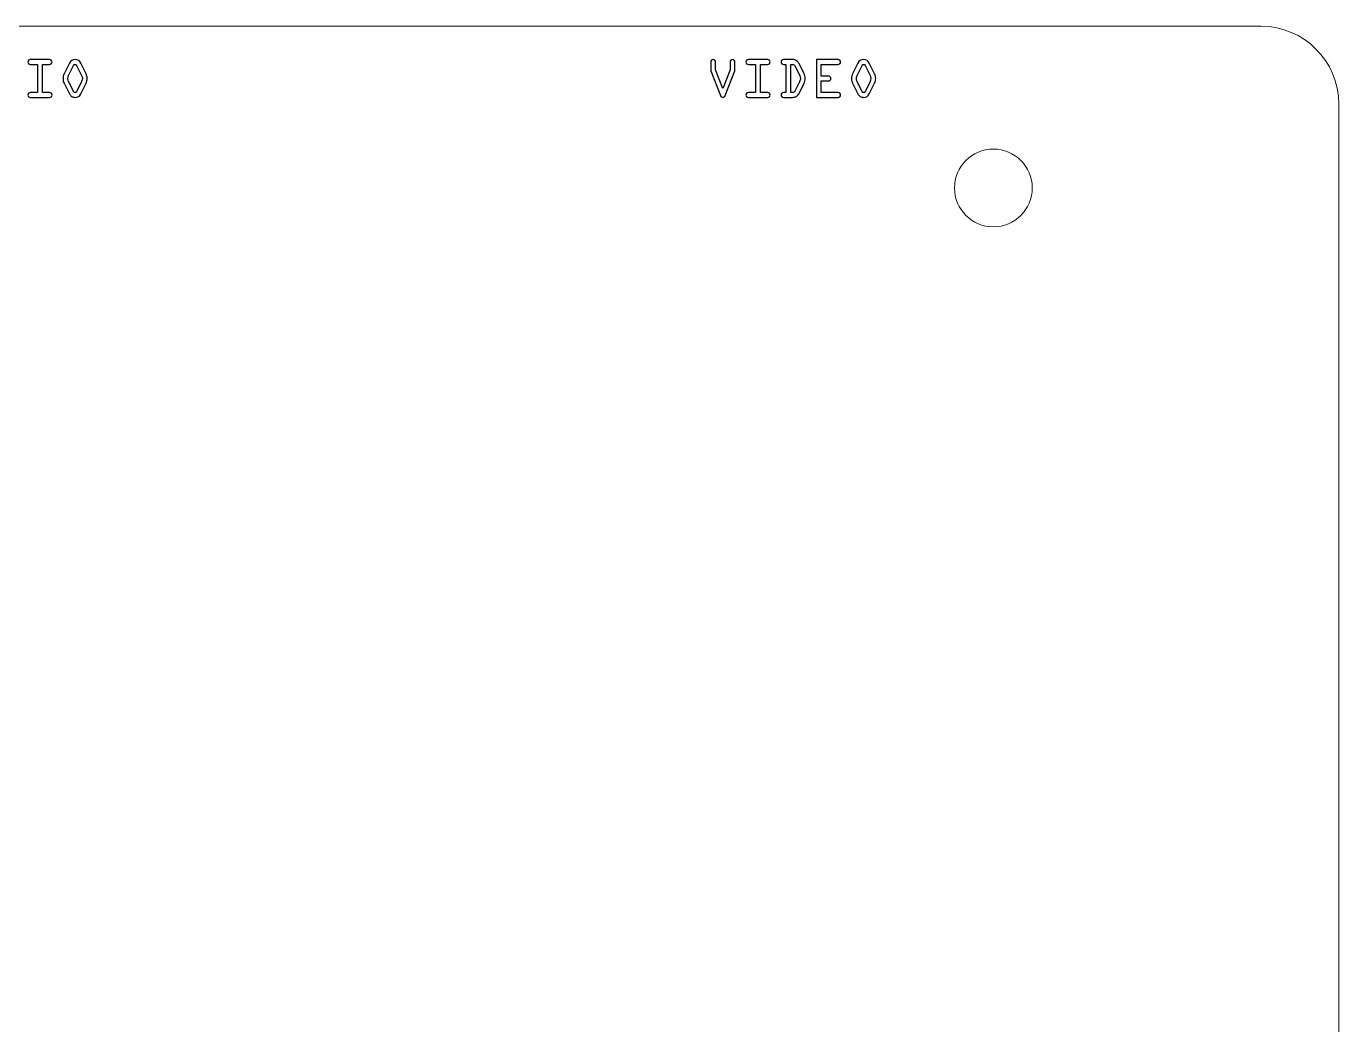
# Model space of a CAD drawing. Header units: centimetres. Extents: x -24.7 to -6.6, y 0.1 to 22.
# Drawn here: x -13.74 to -6.59, y 5.51 to 10.95 of the extents above; entities that cross this region are included whole.
import ezdxf

# ---------------------------------------------------------------- set-up
doc = ezdxf.new("R2010")
doc.units = ezdxf.units.CM
doc.header["$MEASUREMENT"] = 0
doc.layers.add('Layer 1', color=7, linetype='Continuous')

msp = doc.modelspace()

# ---------------------------------------------------------------- linework, layer by layer
at = {"layer": 'Layer 1', "lineweight": 20}
msp.add_ellipse((-8.47451, 10.07219), major_axis=(0, 0.21166), ratio=1, dxfattribs=at)
msp.add_open_spline([(-24.23734, 10.9532), (-24.23734, 10.9532), (-7.01586, 10.9532), (-7.01586, 10.9532), (-7.01586, 10.9532), (-6.78356, 10.9532), (-6.5935, 10.76314), (-6.5935, 10.53084), (-6.5935, 10.53084), (-6.5935, 10.53084), (-6.5935, 0.49496), (-6.5935, 0.49496), (-6.5935, 0.49496), (-6.5935, 0.26266), (-6.78356, 0.0726), (-7.01586, 0.0726), (-7.01586, 0.0726), (-7.01586, 0.0726), (-24.23734, 0.0726), (-24.23734, 0.0726), (-24.23734, 0.0726), (-24.46964, 0.0726), (-24.6597, 0.26266), (-24.6597, 0.49496), (-24.6597, 0.49496), (-24.6597, 0.49496), (-24.6597, 10.53084), (-24.6597, 10.53084), (-24.6597, 10.53084), (-24.6597, 10.76314), (-24.46964, 10.9532), (-24.23734, 10.9532)], degree=3, knots=[0, 0, 0, 0, 0.1111111, 0.1111111, 0.1111111, 0.1111111, 0.2222222, 0.2222222, 0.2222222, 0.2222222, 0.3333333, 0.3333333, 0.3333333, 0.3333333, 0.4444444, 0.4444444, 0.4444444, 0.4444444, 0.5555556, 0.5555556, 0.5555556, 0.5555556, 0.6666667, 0.6666667, 0.6666667, 0.6666667, 0.7777778, 0.7777778, 0.7777778, 0.7777778, 1, 1, 1, 1], dxfattribs=at)
at = {"layer": 'Layer 1', "color": 4}
for points, knots in [([(-13.71993, 10.77159), (-13.71993, 10.77159), (-13.61452, 10.77159), (-13.61452, 10.77159), (-13.61452, 10.77159), (-13.61114, 10.77159), (-13.60812, 10.77032), (-13.60548, 10.76772), (-13.60548, 10.76772), (-13.60283, 10.76513), (-13.60151, 10.76206), (-13.60151, 10.75857), (-13.60151, 10.75857), (-13.60151, 10.75497), (-13.60283, 10.75185), (-13.60542, 10.7492), (-13.60542, 10.7492), (-13.60802, 10.74656), (-13.61109, 10.74524), (-13.61458, 10.74524), (-13.61458, 10.74524), (-13.61458, 10.74524), (-13.65421, 10.74524), (-13.65421, 10.74524), (-13.65421, 10.74524), (-13.65421, 10.74524), (-13.65421, 10.59157), (-13.65421, 10.59157), (-13.65421, 10.59157), (-13.65421, 10.59157), (-13.61458, 10.59157), (-13.61458, 10.59157), (-13.61458, 10.59157), (-13.61098, 10.59157), (-13.60786, 10.5903), (-13.60532, 10.58776), (-13.60532, 10.58776), (-13.60278, 10.58522), (-13.60151, 10.58215), (-13.60151, 10.57855), (-13.60151, 10.57855), (-13.60151, 10.57495), (-13.60278, 10.57188), (-13.60537, 10.56934), (-13.60537, 10.56934), (-13.60796, 10.5668), (-13.61103, 10.56553), (-13.61452, 10.56553), (-13.61452, 10.56553), (-13.61452, 10.56553), (-13.71993, 10.56553), (-13.71993, 10.56553), (-13.71993, 10.56553), (-13.72353, 10.56553), (-13.7266, 10.5668), (-13.72914, 10.56934), (-13.72914, 10.56934), (-13.73168, 10.57188), (-13.73295, 10.57495), (-13.73295, 10.57855), (-13.73295, 10.57855), (-13.73295, 10.58215), (-13.73168, 10.58522), (-13.7292, 10.58776), (-13.7292, 10.58776), (-13.72666, 10.5903), (-13.72359, 10.59157), (-13.71999, 10.59157), (-13.71999, 10.59157), (-13.71999, 10.59157), (-13.68025, 10.59157), (-13.68025, 10.59157), (-13.68025, 10.59157), (-13.68025, 10.59157), (-13.68025, 10.74524), (-13.68025, 10.74524), (-13.68025, 10.74524), (-13.68025, 10.74524), (-13.71999, 10.74524), (-13.71999, 10.74524), (-13.71999, 10.74524), (-13.72359, 10.74524), (-13.72666, 10.74651), (-13.7292, 10.7491), (-13.7292, 10.7491), (-13.73168, 10.75169), (-13.73295, 10.75476), (-13.73295, 10.75825), (-13.73295, 10.75825), (-13.73295, 10.76196), (-13.73168, 10.76513), (-13.72914, 10.76772), (-13.72914, 10.76772), (-13.7266, 10.77032), (-13.72353, 10.77159), (-13.71993, 10.77159)], [0, 0, 0, 0, 0.04, 0.04, 0.04, 0.04, 0.08, 0.08, 0.08, 0.08, 0.12, 0.12, 0.12, 0.12, 0.16, 0.16, 0.16, 0.16, 0.2, 0.2, 0.2, 0.2, 0.24, 0.24, 0.24, 0.24, 0.28, 0.28, 0.28, 0.28, 0.32, 0.32, 0.32, 0.32, 0.36, 0.36, 0.36, 0.36, 0.4, 0.4, 0.4, 0.4, 0.44, 0.44, 0.44, 0.44, 0.48, 0.48, 0.48, 0.48, 0.52, 0.52, 0.52, 0.52, 0.56, 0.56, 0.56, 0.56, 0.6, 0.6, 0.6, 0.6, 0.64, 0.64, 0.64, 0.64, 0.68, 0.68, 0.68, 0.68, 0.72, 0.72, 0.72, 0.72, 0.76, 0.76, 0.76, 0.76, 0.8, 0.8, 0.8, 0.8, 0.84, 0.84, 0.84, 0.84, 0.88, 0.88, 0.88, 0.88, 0.92, 0.92, 0.92, 0.92, 1, 1, 1, 1]), ([(-13.44477, 10.75254), (-13.44477, 10.75254), (-13.41609, 10.69406), (-13.41609, 10.69406), (-13.41609, 10.69406), (-13.41207, 10.68613), (-13.41005, 10.6775), (-13.41005, 10.66819), (-13.41005, 10.66819), (-13.41005, 10.65909), (-13.41207, 10.65051), (-13.41609, 10.64242), (-13.41609, 10.64242), (-13.41609, 10.64242), (-13.44477, 10.58458), (-13.44477, 10.58458), (-13.44477, 10.58458), (-13.45085, 10.57188), (-13.46123, 10.56553), (-13.47578, 10.56553), (-13.47578, 10.56553), (-13.48271, 10.56553), (-13.4889, 10.56733), (-13.49446, 10.57098), (-13.49446, 10.57098), (-13.49996, 10.57458), (-13.50414, 10.57913), (-13.50695, 10.58458), (-13.50695, 10.58458), (-13.50695, 10.58458), (-13.53578, 10.64242), (-13.53578, 10.64242), (-13.53578, 10.64242), (-13.53959, 10.64999), (-13.5415, 10.65856), (-13.5415, 10.66819), (-13.5415, 10.66819), (-13.5415, 10.67777), (-13.53959, 10.68639), (-13.53578, 10.69406), (-13.53578, 10.69406), (-13.53578, 10.69406), (-13.50695, 10.75254), (-13.50695, 10.75254), (-13.50695, 10.75254), (-13.50044, 10.76524), (-13.49001, 10.77159), (-13.47578, 10.77159), (-13.47578, 10.77159), (-13.46133, 10.77159), (-13.45096, 10.76524), (-13.44477, 10.75254)], [0, 0, 0, 0, 0.0714286, 0.0714286, 0.0714286, 0.0714286, 0.1428571, 0.1428571, 0.1428571, 0.1428571, 0.2142857, 0.2142857, 0.2142857, 0.2142857, 0.2857143, 0.2857143, 0.2857143, 0.2857143, 0.3571429, 0.3571429, 0.3571429, 0.3571429, 0.4285714, 0.4285714, 0.4285714, 0.4285714, 0.5, 0.5, 0.5, 0.5, 0.5714286, 0.5714286, 0.5714286, 0.5714286, 0.6428571, 0.6428571, 0.6428571, 0.6428571, 0.7142857, 0.7142857, 0.7142857, 0.7142857, 0.7857143, 0.7857143, 0.7857143, 0.7857143, 0.8571429, 0.8571429, 0.8571429, 0.8571429, 1, 1, 1, 1]), ([(-13.48446, 10.73952), (-13.48446, 10.73952), (-13.51144, 10.68459), (-13.51144, 10.68459), (-13.51144, 10.68459), (-13.51393, 10.67914), (-13.51515, 10.67374), (-13.51515, 10.66851), (-13.51515, 10.66851), (-13.51515, 10.66279), (-13.51393, 10.65739), (-13.51144, 10.65221), (-13.51144, 10.65221), (-13.51144, 10.65221), (-13.48366, 10.5967), (-13.48366, 10.5967), (-13.48366, 10.5967), (-13.48223, 10.59326), (-13.47959, 10.59157), (-13.47578, 10.59157), (-13.47578, 10.59157), (-13.47244, 10.59157), (-13.46996, 10.59326), (-13.46816, 10.5967), (-13.46816, 10.5967), (-13.46816, 10.5967), (-13.44027, 10.65221), (-13.44027, 10.65221), (-13.44027, 10.65221), (-13.43768, 10.65766), (-13.43641, 10.66311), (-13.43641, 10.66851), (-13.43641, 10.66851), (-13.43641, 10.67417), (-13.43768, 10.67957), (-13.44027, 10.68459), (-13.44027, 10.68459), (-13.44027, 10.68459), (-13.46758, 10.73952), (-13.46758, 10.73952), (-13.46758, 10.73952), (-13.46932, 10.74354), (-13.47207, 10.74555), (-13.47578, 10.74555), (-13.47578, 10.74555), (-13.47948, 10.74555), (-13.48239, 10.74354), (-13.48446, 10.73952)], [0, 0, 0, 0, 0.0769231, 0.0769231, 0.0769231, 0.0769231, 0.1538462, 0.1538462, 0.1538462, 0.1538462, 0.2307692, 0.2307692, 0.2307692, 0.2307692, 0.3076923, 0.3076923, 0.3076923, 0.3076923, 0.3846154, 0.3846154, 0.3846154, 0.3846154, 0.4615385, 0.4615385, 0.4615385, 0.4615385, 0.5384615, 0.5384615, 0.5384615, 0.5384615, 0.6153846, 0.6153846, 0.6153846, 0.6153846, 0.6923077, 0.6923077, 0.6923077, 0.6923077, 0.7692308, 0.7692308, 0.7692308, 0.7692308, 0.8461538, 0.8461538, 0.8461538, 0.8461538, 1, 1, 1, 1]), ([(-9.8821, 10.75825), (-9.8821, 10.75825), (-9.8821, 10.71036), (-9.8821, 10.71036), (-9.8821, 10.71036), (-9.8821, 10.71036), (-9.93518, 10.57532), (-9.93518, 10.57532), (-9.93518, 10.57532), (-9.93782, 10.56881), (-9.94205, 10.56553), (-9.94788, 10.56553), (-9.94788, 10.56553), (-9.95396, 10.56553), (-9.95825, 10.56881), (-9.96084, 10.57532), (-9.96084, 10.57532), (-9.96084, 10.57532), (-10.01354, 10.71036), (-10.01354, 10.71036), (-10.01354, 10.71036), (-10.01354, 10.71036), (-10.01354, 10.75825), (-10.01354, 10.75825), (-10.01354, 10.75825), (-10.01354, 10.76196), (-10.01227, 10.76513), (-10.00973, 10.76772), (-10.00973, 10.76772), (-10.00714, 10.77032), (-10.00407, 10.77159), (-10.00042, 10.77159), (-10.00042, 10.77159), (-9.99677, 10.77159), (-9.9937, 10.77032), (-9.99111, 10.76772), (-9.99111, 10.76772), (-9.98857, 10.76513), (-9.9873, 10.76201), (-9.9873, 10.75825), (-9.9873, 10.75825), (-9.9873, 10.75825), (-9.9873, 10.71587), (-9.9873, 10.71587), (-9.9873, 10.71587), (-9.9873, 10.71587), (-9.94782, 10.61469), (-9.94782, 10.61469), (-9.94782, 10.61469), (-9.94782, 10.61469), (-9.90819, 10.7155), (-9.90819, 10.7155), (-9.90819, 10.7155), (-9.90819, 10.7155), (-9.90819, 10.75825), (-9.90819, 10.75825), (-9.90819, 10.75825), (-9.90819, 10.76196), (-9.90692, 10.76513), (-9.90438, 10.76772), (-9.90438, 10.76772), (-9.90184, 10.77032), (-9.89877, 10.77159), (-9.89517, 10.77159), (-9.89517, 10.77159), (-9.89152, 10.77159), (-9.88845, 10.77032), (-9.88591, 10.76772), (-9.88591, 10.76772), (-9.88337, 10.76513), (-9.8821, 10.76196), (-9.8821, 10.75825)], [0, 0, 0, 0, 0.0526316, 0.0526316, 0.0526316, 0.0526316, 0.1052632, 0.1052632, 0.1052632, 0.1052632, 0.1578947, 0.1578947, 0.1578947, 0.1578947, 0.2105263, 0.2105263, 0.2105263, 0.2105263, 0.2631579, 0.2631579, 0.2631579, 0.2631579, 0.3157895, 0.3157895, 0.3157895, 0.3157895, 0.3684211, 0.3684211, 0.3684211, 0.3684211, 0.4210526, 0.4210526, 0.4210526, 0.4210526, 0.4736842, 0.4736842, 0.4736842, 0.4736842, 0.5263158, 0.5263158, 0.5263158, 0.5263158, 0.5789474, 0.5789474, 0.5789474, 0.5789474, 0.6315789, 0.6315789, 0.6315789, 0.6315789, 0.6842105, 0.6842105, 0.6842105, 0.6842105, 0.7368421, 0.7368421, 0.7368421, 0.7368421, 0.7894737, 0.7894737, 0.7894737, 0.7894737, 0.8421053, 0.8421053, 0.8421053, 0.8421053, 0.8947368, 0.8947368, 0.8947368, 0.8947368, 1, 1, 1, 1]), ([(-9.80907, 10.77159), (-9.80907, 10.77159), (-9.70366, 10.77159), (-9.70366, 10.77159), (-9.70366, 10.77159), (-9.70028, 10.77159), (-9.69726, 10.77032), (-9.69462, 10.76772), (-9.69462, 10.76772), (-9.69197, 10.76513), (-9.69065, 10.76206), (-9.69065, 10.75857), (-9.69065, 10.75857), (-9.69065, 10.75497), (-9.69197, 10.75185), (-9.69456, 10.7492), (-9.69456, 10.7492), (-9.69716, 10.74656), (-9.70023, 10.74524), (-9.70372, 10.74524), (-9.70372, 10.74524), (-9.70372, 10.74524), (-9.74335, 10.74524), (-9.74335, 10.74524), (-9.74335, 10.74524), (-9.74335, 10.74524), (-9.74335, 10.59157), (-9.74335, 10.59157), (-9.74335, 10.59157), (-9.74335, 10.59157), (-9.70372, 10.59157), (-9.70372, 10.59157), (-9.70372, 10.59157), (-9.70012, 10.59157), (-9.697, 10.5903), (-9.69446, 10.58776), (-9.69446, 10.58776), (-9.69192, 10.58522), (-9.69065, 10.58215), (-9.69065, 10.57855), (-9.69065, 10.57855), (-9.69065, 10.57495), (-9.69192, 10.57188), (-9.69451, 10.56934), (-9.69451, 10.56934), (-9.6971, 10.5668), (-9.70017, 10.56553), (-9.70366, 10.56553), (-9.70366, 10.56553), (-9.70366, 10.56553), (-9.80907, 10.56553), (-9.80907, 10.56553), (-9.80907, 10.56553), (-9.81267, 10.56553), (-9.81574, 10.5668), (-9.81828, 10.56934), (-9.81828, 10.56934), (-9.82082, 10.57188), (-9.82209, 10.57495), (-9.82209, 10.57855), (-9.82209, 10.57855), (-9.82209, 10.58215), (-9.82082, 10.58522), (-9.81834, 10.58776), (-9.81834, 10.58776), (-9.8158, 10.5903), (-9.81273, 10.59157), (-9.80913, 10.59157), (-9.80913, 10.59157), (-9.80913, 10.59157), (-9.76939, 10.59157), (-9.76939, 10.59157), (-9.76939, 10.59157), (-9.76939, 10.59157), (-9.76939, 10.74524), (-9.76939, 10.74524), (-9.76939, 10.74524), (-9.76939, 10.74524), (-9.80913, 10.74524), (-9.80913, 10.74524), (-9.80913, 10.74524), (-9.81273, 10.74524), (-9.8158, 10.74651), (-9.81834, 10.7491), (-9.81834, 10.7491), (-9.82082, 10.75169), (-9.82209, 10.75476), (-9.82209, 10.75825), (-9.82209, 10.75825), (-9.82209, 10.76196), (-9.82082, 10.76513), (-9.81828, 10.76772), (-9.81828, 10.76772), (-9.81574, 10.77032), (-9.81267, 10.77159), (-9.80907, 10.77159)], [0, 0, 0, 0, 0.04, 0.04, 0.04, 0.04, 0.08, 0.08, 0.08, 0.08, 0.12, 0.12, 0.12, 0.12, 0.16, 0.16, 0.16, 0.16, 0.2, 0.2, 0.2, 0.2, 0.24, 0.24, 0.24, 0.24, 0.28, 0.28, 0.28, 0.28, 0.32, 0.32, 0.32, 0.32, 0.36, 0.36, 0.36, 0.36, 0.4, 0.4, 0.4, 0.4, 0.44, 0.44, 0.44, 0.44, 0.48, 0.48, 0.48, 0.48, 0.52, 0.52, 0.52, 0.52, 0.56, 0.56, 0.56, 0.56, 0.6, 0.6, 0.6, 0.6, 0.64, 0.64, 0.64, 0.64, 0.68, 0.68, 0.68, 0.68, 0.72, 0.72, 0.72, 0.72, 0.76, 0.76, 0.76, 0.76, 0.8, 0.8, 0.8, 0.8, 0.84, 0.84, 0.84, 0.84, 0.88, 0.88, 0.88, 0.88, 0.92, 0.92, 0.92, 0.92, 1, 1, 1, 1]), ([(-9.61789, 10.77159), (-9.61789, 10.77159), (-9.56624, 10.77159), (-9.56624, 10.77159), (-9.56624, 10.77159), (-9.55952, 10.77148), (-9.55296, 10.76931), (-9.54656, 10.76508), (-9.54656, 10.76508), (-9.54021, 10.76085), (-9.5355, 10.75571), (-9.53253, 10.74973), (-9.53253, 10.74973), (-9.53253, 10.74973), (-9.50681, 10.69761), (-9.50681, 10.69761), (-9.50681, 10.69761), (-9.50195, 10.68819), (-9.49951, 10.6784), (-9.49951, 10.66814), (-9.49951, 10.66814), (-9.49951, 10.65866), (-9.50211, 10.64887), (-9.50724, 10.63887), (-9.50724, 10.63887), (-9.50724, 10.63887), (-9.53317, 10.58738), (-9.53317, 10.58738), (-9.53317, 10.58738), (-9.53645, 10.58077), (-9.54121, 10.57548), (-9.5474, 10.57151), (-9.5474, 10.57151), (-9.55359, 10.56754), (-9.56053, 10.56553), (-9.5682, 10.56553), (-9.5682, 10.56553), (-9.5682, 10.56553), (-9.61794, 10.56553), (-9.61794, 10.56553), (-9.61794, 10.56553), (-9.62154, 10.56553), (-9.62461, 10.5668), (-9.62715, 10.56939), (-9.62715, 10.56939), (-9.62969, 10.57199), (-9.63096, 10.57506), (-9.63096, 10.57855), (-9.63096, 10.57855), (-9.63096, 10.58215), (-9.62969, 10.58527), (-9.62715, 10.58791), (-9.62715, 10.58791), (-9.62461, 10.59056), (-9.62154, 10.59188), (-9.61794, 10.59188), (-9.61794, 10.59188), (-9.61794, 10.59188), (-9.60429, 10.59188), (-9.60429, 10.59188), (-9.60429, 10.59188), (-9.60429, 10.59188), (-9.60429, 10.74524), (-9.60429, 10.74524), (-9.60429, 10.74524), (-9.60429, 10.74524), (-9.61778, 10.74524), (-9.61778, 10.74524), (-9.61778, 10.74524), (-9.62143, 10.74524), (-9.62455, 10.74656), (-9.62709, 10.7492), (-9.62709, 10.7492), (-9.62969, 10.75185), (-9.63096, 10.75497), (-9.63096, 10.75857), (-9.63096, 10.75857), (-9.63096, 10.76206), (-9.62969, 10.76513), (-9.62715, 10.76772), (-9.62715, 10.76772), (-9.62461, 10.77032), (-9.62154, 10.77159), (-9.61789, 10.77159)], [0, 0, 0, 0, 0.0454545, 0.0454545, 0.0454545, 0.0454545, 0.0909091, 0.0909091, 0.0909091, 0.0909091, 0.1363636, 0.1363636, 0.1363636, 0.1363636, 0.1818182, 0.1818182, 0.1818182, 0.1818182, 0.2272727, 0.2272727, 0.2272727, 0.2272727, 0.2727273, 0.2727273, 0.2727273, 0.2727273, 0.3181818, 0.3181818, 0.3181818, 0.3181818, 0.3636364, 0.3636364, 0.3636364, 0.3636364, 0.4090909, 0.4090909, 0.4090909, 0.4090909, 0.4545455, 0.4545455, 0.4545455, 0.4545455, 0.5, 0.5, 0.5, 0.5, 0.5454545, 0.5454545, 0.5454545, 0.5454545, 0.5909091, 0.5909091, 0.5909091, 0.5909091, 0.6363636, 0.6363636, 0.6363636, 0.6363636, 0.6818182, 0.6818182, 0.6818182, 0.6818182, 0.7272727, 0.7272727, 0.7272727, 0.7272727, 0.7727273, 0.7727273, 0.7727273, 0.7727273, 0.8181818, 0.8181818, 0.8181818, 0.8181818, 0.8636364, 0.8636364, 0.8636364, 0.8636364, 0.9090909, 0.9090909, 0.9090909, 0.9090909, 1, 1, 1, 1]), ([(-9.57825, 10.74524), (-9.57825, 10.74524), (-9.57825, 10.59188), (-9.57825, 10.59188), (-9.57825, 10.59188), (-9.57825, 10.59188), (-9.56915, 10.59162), (-9.56915, 10.59162), (-9.56915, 10.59162), (-9.56338, 10.59162), (-9.55904, 10.59442), (-9.55613, 10.60014), (-9.55613, 10.60014), (-9.55613, 10.60014), (-9.53015, 10.6512), (-9.53015, 10.6512), (-9.53015, 10.6512), (-9.52692, 10.65787), (-9.52539, 10.66353), (-9.52555, 10.66808), (-9.52555, 10.66808), (-9.52555, 10.6738), (-9.52682, 10.6792), (-9.52941, 10.68428), (-9.52941, 10.68428), (-9.52941, 10.68428), (-9.55597, 10.7374), (-9.55597, 10.7374), (-9.55597, 10.7374), (-9.55873, 10.74264), (-9.56328, 10.74529), (-9.56968, 10.74524), (-9.56968, 10.74524), (-9.56968, 10.74524), (-9.57825, 10.74524), (-9.57825, 10.74524)], [0, 0, 0, 0, 0.1, 0.1, 0.1, 0.1, 0.2, 0.2, 0.2, 0.2, 0.3, 0.3, 0.3, 0.3, 0.4, 0.4, 0.4, 0.4, 0.5, 0.5, 0.5, 0.5, 0.6, 0.6, 0.6, 0.6, 0.7, 0.7, 0.7, 0.7, 0.8, 0.8, 0.8, 0.8, 1, 1, 1, 1]), ([(-9.32044, 10.74524), (-9.32044, 10.74524), (-9.41252, 10.74524), (-9.41252, 10.74524), (-9.41252, 10.74524), (-9.41252, 10.74524), (-9.41252, 10.68174), (-9.41252, 10.68174), (-9.41252, 10.68174), (-9.41252, 10.68174), (-9.37283, 10.68174), (-9.37283, 10.68174), (-9.37283, 10.68174), (-9.36934, 10.68174), (-9.36627, 10.68047), (-9.36368, 10.67787), (-9.36368, 10.67787), (-9.36108, 10.67528), (-9.35981, 10.67221), (-9.35981, 10.66872), (-9.35981, 10.66872), (-9.35981, 10.66501), (-9.36108, 10.66184), (-9.36362, 10.65925), (-9.36362, 10.65925), (-9.36616, 10.65665), (-9.36923, 10.65538), (-9.37283, 10.65538), (-9.37283, 10.65538), (-9.37283, 10.65538), (-9.41252, 10.65538), (-9.41252, 10.65538), (-9.41252, 10.65538), (-9.41252, 10.65538), (-9.41252, 10.59157), (-9.41252, 10.59157), (-9.41252, 10.59157), (-9.41252, 10.59157), (-9.32012, 10.59157), (-9.32012, 10.59157), (-9.32012, 10.59157), (-9.31663, 10.59157), (-9.31356, 10.5903), (-9.31097, 10.58776), (-9.31097, 10.58776), (-9.30838, 10.58522), (-9.30711, 10.58215), (-9.30711, 10.57855), (-9.30711, 10.57855), (-9.30711, 10.57495), (-9.30843, 10.57188), (-9.31108, 10.56934), (-9.31108, 10.56934), (-9.31372, 10.5668), (-9.31684, 10.56553), (-9.32044, 10.56553), (-9.32044, 10.56553), (-9.32044, 10.56553), (-9.43855, 10.56553), (-9.43855, 10.56553), (-9.43855, 10.56553), (-9.43855, 10.56553), (-9.43855, 10.77159), (-9.43855, 10.77159), (-9.43855, 10.77159), (-9.43855, 10.77159), (-9.32044, 10.77159), (-9.32044, 10.77159), (-9.32044, 10.77159), (-9.31684, 10.77159), (-9.31372, 10.77026), (-9.31108, 10.76762), (-9.31108, 10.76762), (-9.30843, 10.76497), (-9.30711, 10.76185), (-9.30711, 10.75825), (-9.30711, 10.75825), (-9.30711, 10.75476), (-9.30843, 10.75169), (-9.31108, 10.7491), (-9.31108, 10.7491), (-9.31372, 10.74651), (-9.31684, 10.74524), (-9.32044, 10.74524)], [0, 0, 0, 0, 0.0454545, 0.0454545, 0.0454545, 0.0454545, 0.0909091, 0.0909091, 0.0909091, 0.0909091, 0.1363636, 0.1363636, 0.1363636, 0.1363636, 0.1818182, 0.1818182, 0.1818182, 0.1818182, 0.2272727, 0.2272727, 0.2272727, 0.2272727, 0.2727273, 0.2727273, 0.2727273, 0.2727273, 0.3181818, 0.3181818, 0.3181818, 0.3181818, 0.3636364, 0.3636364, 0.3636364, 0.3636364, 0.4090909, 0.4090909, 0.4090909, 0.4090909, 0.4545455, 0.4545455, 0.4545455, 0.4545455, 0.5, 0.5, 0.5, 0.5, 0.5454545, 0.5454545, 0.5454545, 0.5454545, 0.5909091, 0.5909091, 0.5909091, 0.5909091, 0.6363636, 0.6363636, 0.6363636, 0.6363636, 0.6818182, 0.6818182, 0.6818182, 0.6818182, 0.7272727, 0.7272727, 0.7272727, 0.7272727, 0.7727273, 0.7727273, 0.7727273, 0.7727273, 0.8181818, 0.8181818, 0.8181818, 0.8181818, 0.8636364, 0.8636364, 0.8636364, 0.8636364, 0.9090909, 0.9090909, 0.9090909, 0.9090909, 1, 1, 1, 1]), ([(-9.15037, 10.75254), (-9.15037, 10.75254), (-9.12169, 10.69406), (-9.12169, 10.69406), (-9.12169, 10.69406), (-9.11767, 10.68613), (-9.11565, 10.6775), (-9.11565, 10.66819), (-9.11565, 10.66819), (-9.11565, 10.65909), (-9.11767, 10.65051), (-9.12169, 10.64242), (-9.12169, 10.64242), (-9.12169, 10.64242), (-9.15037, 10.58458), (-9.15037, 10.58458), (-9.15037, 10.58458), (-9.15645, 10.57188), (-9.16683, 10.56553), (-9.18138, 10.56553), (-9.18138, 10.56553), (-9.18831, 10.56553), (-9.1945, 10.56733), (-9.20006, 10.57098), (-9.20006, 10.57098), (-9.20556, 10.57458), (-9.20974, 10.57913), (-9.21255, 10.58458), (-9.21255, 10.58458), (-9.21255, 10.58458), (-9.24138, 10.64242), (-9.24138, 10.64242), (-9.24138, 10.64242), (-9.24519, 10.64999), (-9.2471, 10.65856), (-9.2471, 10.66819), (-9.2471, 10.66819), (-9.2471, 10.67777), (-9.24519, 10.68639), (-9.24138, 10.69406), (-9.24138, 10.69406), (-9.24138, 10.69406), (-9.21255, 10.75254), (-9.21255, 10.75254), (-9.21255, 10.75254), (-9.20604, 10.76524), (-9.19561, 10.77159), (-9.18138, 10.77159), (-9.18138, 10.77159), (-9.16693, 10.77159), (-9.15656, 10.76524), (-9.15037, 10.75254)], [0, 0, 0, 0, 0.0714286, 0.0714286, 0.0714286, 0.0714286, 0.1428571, 0.1428571, 0.1428571, 0.1428571, 0.2142857, 0.2142857, 0.2142857, 0.2142857, 0.2857143, 0.2857143, 0.2857143, 0.2857143, 0.3571429, 0.3571429, 0.3571429, 0.3571429, 0.4285714, 0.4285714, 0.4285714, 0.4285714, 0.5, 0.5, 0.5, 0.5, 0.5714286, 0.5714286, 0.5714286, 0.5714286, 0.6428571, 0.6428571, 0.6428571, 0.6428571, 0.7142857, 0.7142857, 0.7142857, 0.7142857, 0.7857143, 0.7857143, 0.7857143, 0.7857143, 0.8571429, 0.8571429, 0.8571429, 0.8571429, 1, 1, 1, 1]), ([(-9.19006, 10.73952), (-9.19006, 10.73952), (-9.21704, 10.68459), (-9.21704, 10.68459), (-9.21704, 10.68459), (-9.21953, 10.67914), (-9.22075, 10.67374), (-9.22075, 10.66851), (-9.22075, 10.66851), (-9.22075, 10.66279), (-9.21953, 10.65739), (-9.21704, 10.65221), (-9.21704, 10.65221), (-9.21704, 10.65221), (-9.18926, 10.5967), (-9.18926, 10.5967), (-9.18926, 10.5967), (-9.18783, 10.59326), (-9.18519, 10.59157), (-9.18138, 10.59157), (-9.18138, 10.59157), (-9.17804, 10.59157), (-9.17556, 10.59326), (-9.17376, 10.5967), (-9.17376, 10.5967), (-9.17376, 10.5967), (-9.14587, 10.65221), (-9.14587, 10.65221), (-9.14587, 10.65221), (-9.14328, 10.65766), (-9.14201, 10.66311), (-9.14201, 10.66851), (-9.14201, 10.66851), (-9.14201, 10.67417), (-9.14328, 10.67957), (-9.14587, 10.68459), (-9.14587, 10.68459), (-9.14587, 10.68459), (-9.17318, 10.73952), (-9.17318, 10.73952), (-9.17318, 10.73952), (-9.17492, 10.74354), (-9.17767, 10.74555), (-9.18138, 10.74555), (-9.18138, 10.74555), (-9.18508, 10.74555), (-9.18799, 10.74354), (-9.19006, 10.73952)], [0, 0, 0, 0, 0.0769231, 0.0769231, 0.0769231, 0.0769231, 0.1538462, 0.1538462, 0.1538462, 0.1538462, 0.2307692, 0.2307692, 0.2307692, 0.2307692, 0.3076923, 0.3076923, 0.3076923, 0.3076923, 0.3846154, 0.3846154, 0.3846154, 0.3846154, 0.4615385, 0.4615385, 0.4615385, 0.4615385, 0.5384615, 0.5384615, 0.5384615, 0.5384615, 0.6153846, 0.6153846, 0.6153846, 0.6153846, 0.6923077, 0.6923077, 0.6923077, 0.6923077, 0.7692308, 0.7692308, 0.7692308, 0.7692308, 0.8461538, 0.8461538, 0.8461538, 0.8461538, 1, 1, 1, 1])]:
    msp.add_open_spline(points, degree=3, knots=knots, dxfattribs=at)

doc.saveas('drawing.dxf')
